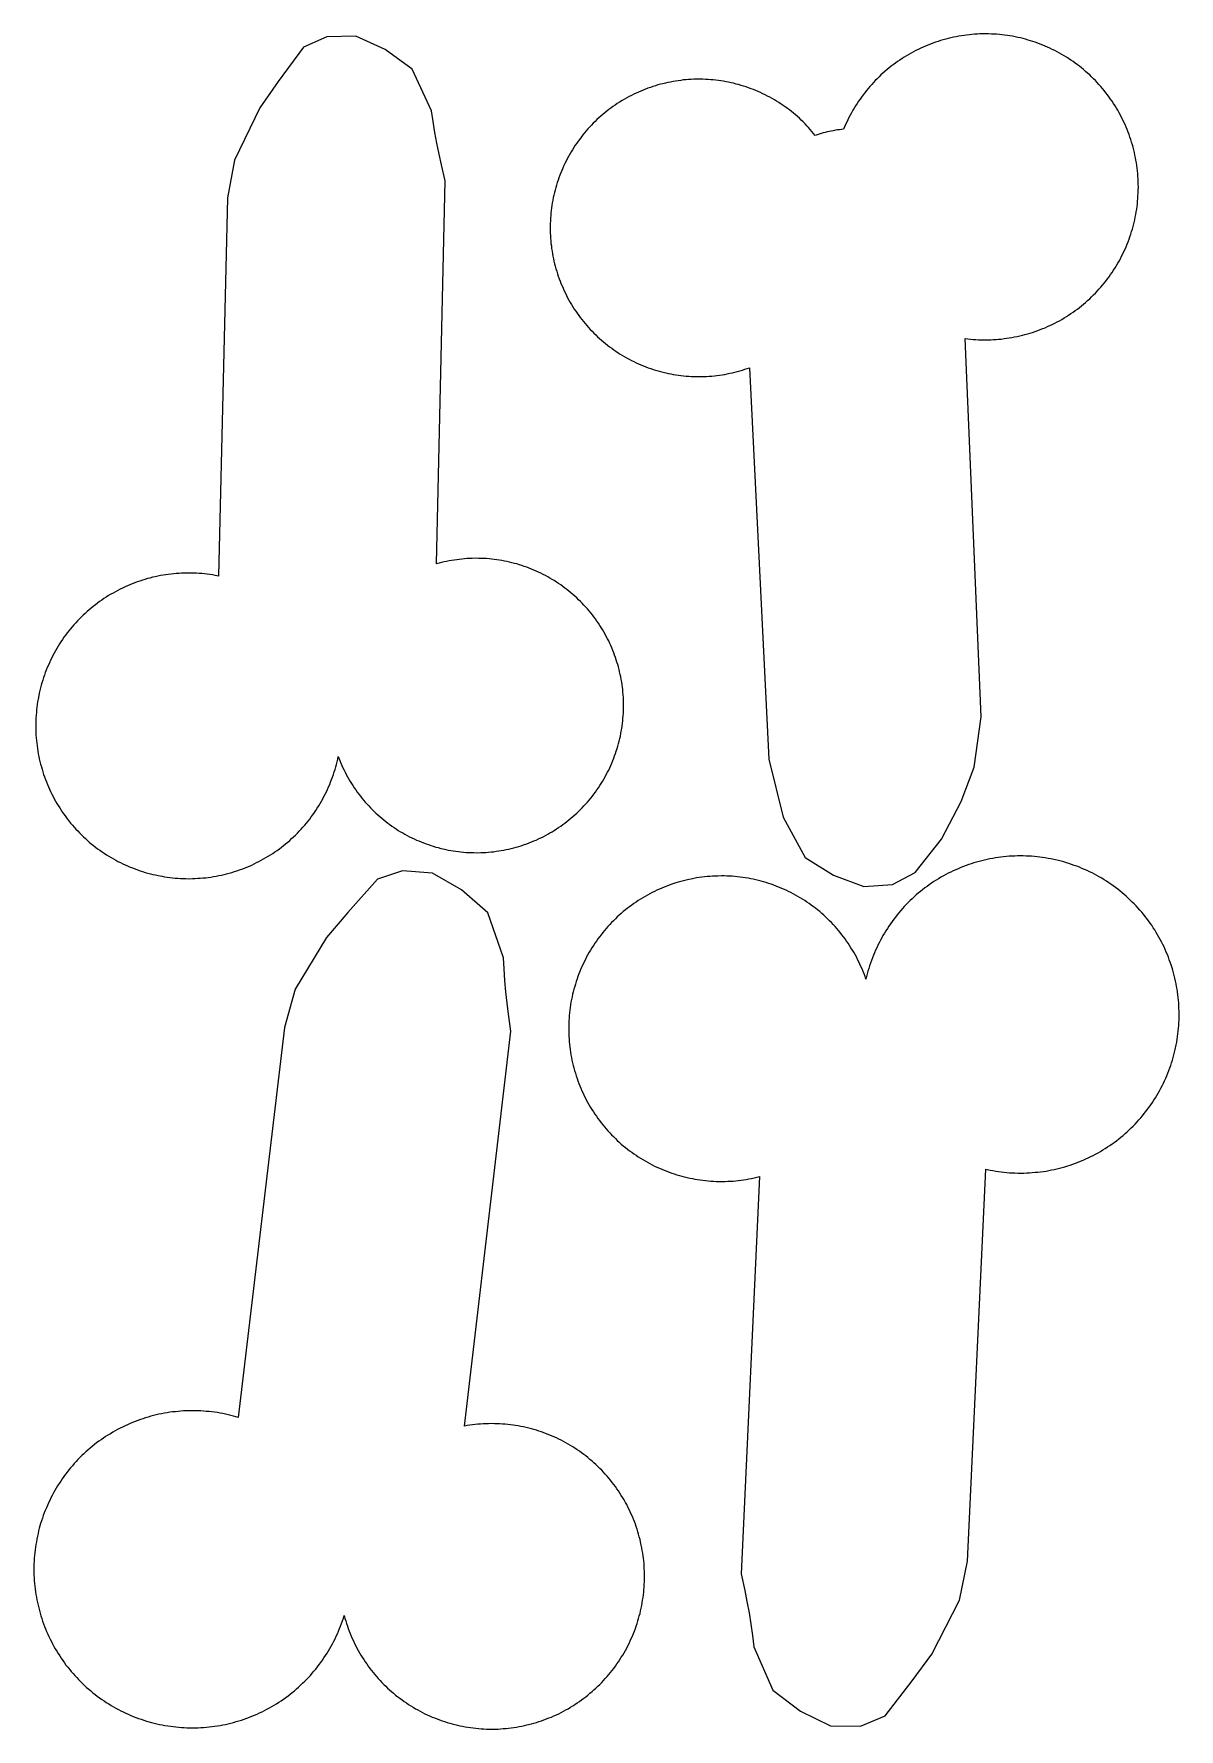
# Model space of a CAD drawing. Extents: x -246 to 246, y -104 to 199.
# Drawn here: x 139.18 to 148.8, y 53.9 to 68.14 of the extents above; entities that cross this region are included whole.
import ezdxf

# ---------------------------------------------------------------- set-up
doc = ezdxf.new("R2010")
doc.units = 0
doc.layers.add('Add_Red', color=1, linetype='Continuous')

msp = doc.modelspace()

# ---------------------------------------------------------------- linework, layer by layer
at = {"layer": 'Add_Red'}
for points in [[(140.507, 61.044), (140.529, 61.045), (140.552, 61.046), (140.574, 61.047), (140.596, 61.049), (140.619, 61.051), (140.641, 61.054), (140.663, 61.057), (140.685, 61.061), (140.707, 61.065), (140.729, 61.069), (140.751, 61.073), (140.773, 61.078), (140.795, 61.084), (140.817, 61.09), (140.838, 61.096), (140.86, 61.102), (140.881, 61.109), (140.902, 61.116), (140.923, 61.124), (140.944, 61.132), (140.965, 61.14), (140.986, 61.149), (141.006, 61.158), (141.026, 61.168), (141.047, 61.178), (141.067, 61.188), (141.086, 61.198), (141.106, 61.209), (141.125, 61.22), (141.145, 61.232), (141.164, 61.244), (141.182, 61.256), (141.201, 61.268), (141.219, 61.281), (141.238, 61.294), (141.256, 61.308), (141.273, 61.321), (141.291, 61.336), (141.308, 61.35), (141.325, 61.365), (141.341, 61.38), (141.358, 61.395), (141.374, 61.41), (141.39, 61.426), (141.405, 61.442), (141.421, 61.459), (141.436, 61.475), (141.451, 61.492), (141.465, 61.509), (141.479, 61.527), (141.493, 61.544), (141.506, 61.562), (141.52, 61.58), (141.533, 61.599), (141.545, 61.617), (141.557, 61.636), (141.569, 61.655), (141.581, 61.674), (141.592, 61.694), (141.603, 61.713), (141.613, 61.733), (141.624, 61.753), (141.634, 61.773), (141.643, 61.793), (141.652, 61.814), (141.661, 61.835), (141.669, 61.855), (141.677, 61.876), (141.685, 61.897), (141.692, 61.918), (141.699, 61.94), (141.706, 61.961), (141.712, 61.983), (141.718, 62.004), (141.724, 62.026), (141.729, 62.048), (141.733, 62.07), (141.747, 62.035), (141.755, 62.015), (141.764, 61.995), (141.773, 61.976), (141.782, 61.956), (141.791, 61.937), (141.801, 61.918), (141.812, 61.899), (141.822, 61.88), (141.833, 61.861), (141.845, 61.843), (141.856, 61.825), (141.868, 61.807), (141.88, 61.789), (141.893, 61.771), (141.906, 61.754), (141.919, 61.737), (141.932, 61.72), (141.946, 61.703), (141.96, 61.687), (141.974, 61.671), (141.989, 61.655), (142.004, 61.639), (142.019, 61.624), (142.034, 61.609), (142.05, 61.594), (142.066, 61.579), (142.082, 61.565), (142.099, 61.551), (142.115, 61.537), (142.132, 61.524), (142.149, 61.511), (142.167, 61.498), (142.184, 61.485), (142.202, 61.473), (142.22, 61.461), (142.238, 61.449), (142.257, 61.438), (142.275, 61.427), (142.294, 61.417), (142.313, 61.406), (142.332, 61.396), (142.351, 61.387), (142.371, 61.377), (142.391, 61.368), (142.41, 61.36), (142.43, 61.352), (142.45, 61.344), (142.471, 61.336), (142.491, 61.329), (142.511, 61.322), (142.532, 61.316), (142.553, 61.309), (142.574, 61.304), (142.594, 61.298), (142.615, 61.293), (142.637, 61.288), (142.658, 61.284), (142.679, 61.28), (142.7, 61.277), (142.722, 61.273), (142.743, 61.271), (142.764, 61.268), (142.786, 61.266), (142.807, 61.264), (142.829, 61.263), (142.851, 61.262), (142.872, 61.262), (142.894, 61.261), (142.931, 61.262), (142.953, 61.263), (142.974, 61.264), (142.996, 61.266), (143.017, 61.268), (143.039, 61.27), (143.06, 61.273), (143.082, 61.276), (143.103, 61.279), (143.124, 61.283), (143.145, 61.287), (143.166, 61.292), (143.187, 61.297), (143.208, 61.302), (143.229, 61.308), (143.25, 61.314), (143.271, 61.32), (143.291, 61.327), (143.317, 61.336), (143.337, 61.344), (143.357, 61.352), (143.377, 61.36), (143.397, 61.368), (143.417, 61.377), (143.436, 61.387), (143.455, 61.396), (143.474, 61.406), (143.493, 61.417), (143.512, 61.427), (143.531, 61.438), (143.549, 61.449), (143.567, 61.461), (143.585, 61.473), (143.603, 61.485), (143.621, 61.498), (143.638, 61.511), (143.655, 61.524), (143.672, 61.537), (143.689, 61.551), (143.705, 61.565), (143.721, 61.579), (143.737, 61.594), (143.753, 61.609), (143.768, 61.624), (143.784, 61.639), (143.798, 61.655), (143.813, 61.671), (143.827, 61.687), (143.841, 61.703), (143.855, 61.72), (143.869, 61.737), (143.882, 61.754), (143.895, 61.771), (143.907, 61.789), (143.919, 61.807), (143.931, 61.825), (143.943, 61.843), (143.954, 61.861), (143.965, 61.88), (143.976, 61.899), (143.986, 61.918), (143.996, 61.937), (144.006, 61.956), (144.015, 61.976), (144.024, 61.995), (144.032, 62.015), (144.041, 62.035), (144.049, 62.055), (144.056, 62.075), (144.063, 62.096), (144.07, 62.116), (144.077, 62.137), (144.083, 62.158), (144.089, 62.178), (144.094, 62.199), (144.099, 62.22), (144.104, 62.241), (144.108, 62.262), (144.112, 62.284), (144.116, 62.305), (144.119, 62.326), (144.122, 62.348), (144.124, 62.369), (144.126, 62.391), (144.128, 62.412), (144.129, 62.434), (144.13, 62.455), (144.131, 62.477), (144.131, 62.498), (144.131, 62.524), (144.13, 62.546), (144.129, 62.567), (144.127, 62.589), (144.126, 62.611), (144.124, 62.632), (144.121, 62.653), (144.118, 62.675), (144.115, 62.696), (144.111, 62.717), (144.107, 62.739), (144.103, 62.76), (144.098, 62.781), (144.093, 62.802), (144.088, 62.823), (144.082, 62.844), (144.075, 62.864), (144.063, 62.901), (144.056, 62.922), (144.049, 62.942), (144.041, 62.962), (144.032, 62.982), (144.024, 63.002), (144.015, 63.021), (144.006, 63.041), (143.996, 63.06), (143.986, 63.079), (143.976, 63.098), (143.965, 63.117), (143.954, 63.136), (143.943, 63.154), (143.931, 63.172), (143.919, 63.19), (143.907, 63.208), (143.895, 63.226), (143.882, 63.243), (143.869, 63.26), (143.855, 63.277), (143.841, 63.294), (143.827, 63.31), (143.813, 63.326), (143.798, 63.342), (143.784, 63.358), (143.768, 63.373), (143.753, 63.388), (143.737, 63.403), (143.721, 63.418), (143.705, 63.432), (143.689, 63.446), (143.672, 63.46), (143.655, 63.473), (143.638, 63.486), (143.621, 63.499), (143.603, 63.512), (143.585, 63.524), (143.567, 63.536), (143.549, 63.548), (143.531, 63.559), (143.512, 63.57), (143.493, 63.58), (143.474, 63.591), (143.455, 63.601), (143.436, 63.61), (143.417, 63.62), (143.397, 63.629), (143.377, 63.637), (143.357, 63.645), (143.337, 63.653), (143.317, 63.661), (143.296, 63.668), (143.276, 63.675), (143.255, 63.681), (143.235, 63.688), (143.214, 63.693), (143.193, 63.699), (143.172, 63.704), (143.151, 63.708), (143.13, 63.713), (143.109, 63.717), (143.087, 63.72), (143.066, 63.723), (143.044, 63.726), (143.023, 63.729), (143.002, 63.731), (142.98, 63.733), (142.958, 63.734), (142.937, 63.735), (142.915, 63.735), (142.894, 63.736), (142.858, 63.735), (142.836, 63.734), (142.815, 63.733), (142.793, 63.731), (142.772, 63.729), (142.75, 63.727), (142.729, 63.724), (142.707, 63.721), (142.686, 63.718), (142.665, 63.714), (142.644, 63.71), (142.623, 63.705), (142.602, 63.701), (142.581, 63.695), (142.56, 63.69), (142.632, 66.909), (142.6, 67.043), (142.58, 67.133), (142.562, 67.224), (142.546, 67.315), (142.531, 67.406), (142.517, 67.497), (142.355, 67.846), (142.127, 68.011), (141.881, 68.123), (141.637, 68.12), (141.442, 68.033), (141.227, 67.743), (141.073, 67.523), (140.861, 67.083), (140.803, 66.765), (140.803, 66.765), (140.803, 66.765), (140.727, 63.587), (140.698, 63.592), (140.676, 63.596), (140.654, 63.599), (140.632, 63.602), (140.609, 63.605), (140.587, 63.607), (140.565, 63.609), (140.542, 63.61), (140.52, 63.611), (140.498, 63.612), (140.475, 63.612), (140.439, 63.611), (140.417, 63.611), (140.395, 63.609), (140.372, 63.608), (140.35, 63.606), (140.328, 63.603), (140.305, 63.601), (140.283, 63.597), (140.261, 63.594), (140.239, 63.59), (140.217, 63.586), (140.195, 63.581), (140.173, 63.576), (140.151, 63.57), (140.13, 63.565), (140.108, 63.558), (140.087, 63.552), (140.066, 63.545), (140.044, 63.538), (140.023, 63.53), (140.002, 63.522), (139.982, 63.513), (139.961, 63.505), (139.941, 63.495), (139.92, 63.486), (139.9, 63.476), (139.88, 63.466), (139.86, 63.455), (139.841, 63.444), (139.821, 63.433), (139.802, 63.422), (139.783, 63.41), (139.764, 63.397), (139.746, 63.385), (139.728, 63.372), (139.709, 63.359), (139.692, 63.345), (139.674, 63.331), (139.657, 63.317), (139.639, 63.303), (139.623, 63.288), (139.606, 63.273), (139.59, 63.258), (139.573, 63.242), (139.558, 63.226), (139.542, 63.21), (139.527, 63.194), (139.512, 63.177), (139.497, 63.16), (139.483, 63.143), (139.469, 63.125), (139.455, 63.108), (139.441, 63.09), (139.428, 63.072), (139.416, 63.053), (139.403, 63.035), (139.391, 63.016), (139.379, 62.997), (139.367, 62.978), (139.356, 62.958), (139.345, 62.939), (139.335, 62.919), (139.325, 62.899), (139.315, 62.879), (139.306, 62.858), (139.297, 62.838), (139.288, 62.817), (139.279, 62.796), (139.271, 62.775), (139.264, 62.754), (139.257, 62.733), (139.25, 62.712), (139.243, 62.69), (139.237, 62.669), (139.231, 62.647), (139.226, 62.625), (139.221, 62.603), (139.216, 62.582), (139.21, 62.551), (139.207, 62.529), (139.203, 62.506), (139.2, 62.484), (139.198, 62.462), (139.196, 62.44), (139.194, 62.417), (139.193, 62.395), (139.192, 62.373), (139.191, 62.35), (139.191, 62.328), (139.191, 62.294), (139.192, 62.271), (139.193, 62.249), (139.195, 62.227), (139.197, 62.204), (139.199, 62.182), (139.202, 62.16), (139.205, 62.138), (139.209, 62.116), (139.212, 62.093), (139.217, 62.071), (139.221, 62.05), (139.226, 62.028), (139.232, 62.006), (139.238, 61.984), (139.244, 61.963), (139.25, 61.941), (139.257, 61.92), (139.265, 61.899), (139.272, 61.878), (139.28, 61.857), (139.289, 61.836), (139.297, 61.815), (139.307, 61.795), (139.316, 61.775), (139.326, 61.754), (139.336, 61.735), (139.347, 61.715), (139.357, 61.695), (139.369, 61.676), (139.38, 61.657), (139.392, 61.638), (139.404, 61.619), (139.417, 61.6), (139.43, 61.582), (139.443, 61.564), (139.456, 61.546), (139.47, 61.528), (139.484, 61.511), (139.499, 61.493), (139.513, 61.477), (139.528, 61.46), (139.544, 61.444), (139.559, 61.427), (139.575, 61.412), (139.591, 61.396), (139.608, 61.381), (139.624, 61.366), (139.641, 61.351), (139.658, 61.337), (139.676, 61.323), (139.693, 61.309), (139.711, 61.295), (139.73, 61.282), (139.748, 61.269), (139.766, 61.257), (139.785, 61.244), (139.804, 61.233), (139.824, 61.221), (139.843, 61.21), (139.863, 61.199), (139.882, 61.188), (139.902, 61.178), (139.922, 61.168), (139.943, 61.159), (139.963, 61.15), (139.984, 61.141), (140.005, 61.133), (140.026, 61.125), (140.047, 61.117), (140.068, 61.11), (140.089, 61.103), (140.111, 61.096), (140.132, 61.09), (140.154, 61.084), (140.176, 61.079), (140.197, 61.074), (140.219, 61.069), (140.252, 61.063), (140.274, 61.059), (140.296, 61.056), (140.319, 61.053), (140.341, 61.05), (140.363, 61.048), (140.386, 61.047), (140.408, 61.045), (140.43, 61.044), (140.453, 61.044), (140.475, 61.043), (140.507, 61.044)], [(146.392, 60.995), (146.581, 61.095), (146.802, 61.376), (146.969, 61.692), (147.077, 61.98), (147.136, 62.404), (147.002, 65.583), (147.025, 65.581), (147.047, 65.578), (147.069, 65.576), (147.092, 65.575), (147.114, 65.573), (147.136, 65.573), (147.171, 65.572), (147.193, 65.572), (147.216, 65.573), (147.238, 65.574), (147.261, 65.575), (147.283, 65.577), (147.305, 65.579), (147.328, 65.582), (147.35, 65.585), (147.372, 65.588), (147.394, 65.592), (147.416, 65.596), (147.438, 65.6), (147.46, 65.605), (147.482, 65.61), (147.504, 65.616), (147.525, 65.622), (147.547, 65.628), (147.568, 65.635), (147.589, 65.642), (147.611, 65.65), (147.632, 65.658), (147.653, 65.666), (147.673, 65.674), (147.694, 65.683), (147.714, 65.693), (147.734, 65.702), (147.755, 65.712), (147.774, 65.723), (147.794, 65.733), (147.814, 65.744), (147.833, 65.756), (147.852, 65.767), (147.871, 65.78), (147.89, 65.792), (147.908, 65.805), (147.927, 65.818), (147.945, 65.831), (147.962, 65.845), (147.98, 65.859), (147.997, 65.873), (148.014, 65.887), (148.031, 65.902), (148.048, 65.918), (148.064, 65.933), (148.08, 65.949), (148.096, 65.965), (148.111, 65.981), (148.126, 65.998), (148.141, 66.014), (148.156, 66.031), (148.17, 66.049), (148.184, 66.066), (148.198, 66.084), (148.211, 66.102), (148.224, 66.12), (148.237, 66.139), (148.249, 66.158), (148.261, 66.176), (148.273, 66.196), (148.284, 66.215), (148.295, 66.234), (148.306, 66.254), (148.316, 66.274), (148.326, 66.294), (148.336, 66.314), (148.345, 66.335), (148.354, 66.355), (148.363, 66.376), (148.371, 66.397), (148.379, 66.418), (148.386, 66.439), (148.394, 66.46), (148.4, 66.482), (148.407, 66.503), (148.413, 66.525), (148.418, 66.547), (148.427, 66.582), (148.431, 66.604), (148.435, 66.626), (148.439, 66.648), (148.443, 66.67), (148.446, 66.692), (148.449, 66.714), (148.451, 66.737), (148.453, 66.759), (148.454, 66.782), (148.455, 66.804), (148.456, 66.826), (148.457, 66.858), (148.456, 66.88), (148.456, 66.903), (148.455, 66.925), (148.453, 66.947), (148.452, 66.97), (148.449, 66.992), (148.447, 67.014), (148.444, 67.037), (148.441, 67.059), (148.437, 67.081), (148.433, 67.103), (148.428, 67.125), (148.424, 67.147), (148.418, 67.169), (148.413, 67.19), (148.407, 67.212), (148.4, 67.234), (148.394, 67.255), (148.386, 67.276), (148.379, 67.297), (148.371, 67.318), (148.363, 67.339), (148.354, 67.36), (148.345, 67.381), (148.336, 67.401), (148.326, 67.421), (148.316, 67.441), (148.306, 67.461), (148.295, 67.481), (148.284, 67.501), (148.273, 67.52), (148.261, 67.539), (148.249, 67.558), (148.237, 67.577), (148.224, 67.595), (148.211, 67.613), (148.198, 67.631), (148.184, 67.649), (148.17, 67.667), (148.156, 67.684), (148.141, 67.701), (148.126, 67.718), (148.111, 67.735), (148.096, 67.751), (148.08, 67.767), (148.064, 67.783), (148.048, 67.798), (148.031, 67.813), (148.014, 67.828), (147.997, 67.843), (147.98, 67.857), (147.962, 67.871), (147.945, 67.884), (147.927, 67.898), (147.908, 67.911), (147.89, 67.924), (147.871, 67.936), (147.852, 67.948), (147.833, 67.96), (147.814, 67.971), (147.794, 67.982), (147.774, 67.993), (147.755, 68.003), (147.734, 68.013), (147.714, 68.023), (147.694, 68.032), (147.673, 68.041), (147.653, 68.05), (147.632, 68.058), (147.611, 68.066), (147.589, 68.073), (147.552, 68.085), (147.531, 68.092), (147.509, 68.098), (147.488, 68.104), (147.466, 68.109), (147.444, 68.114), (147.422, 68.119), (147.4, 68.123), (147.378, 68.127), (147.356, 68.13), (147.333, 68.133), (147.311, 68.136), (147.289, 68.138), (147.266, 68.14), (147.244, 68.141), (147.222, 68.142), (147.199, 68.143), (147.171, 68.143), (147.148, 68.143), (147.126, 68.143), (147.104, 68.142), (147.081, 68.14), (147.059, 68.138), (147.037, 68.136), (147.014, 68.134), (146.992, 68.131), (146.97, 68.128), (146.948, 68.124), (146.926, 68.12), (146.904, 68.115), (146.882, 68.11), (146.86, 68.105), (146.838, 68.1), (146.817, 68.094), (146.795, 68.087), (146.774, 68.08), (146.752, 68.073), (146.731, 68.066), (146.71, 68.058), (146.689, 68.05), (146.669, 68.041), (146.648, 68.032), (146.628, 68.023), (146.607, 68.013), (146.587, 68.003), (146.567, 67.993), (146.548, 67.982), (146.528, 67.971), (146.509, 67.96), (146.49, 67.948), (146.471, 67.936), (146.452, 67.924), (146.434, 67.911), (146.415, 67.898), (146.397, 67.884), (146.379, 67.871), (146.362, 67.857), (146.345, 67.843), (146.327, 67.828), (146.311, 67.813), (146.294, 67.798), (146.278, 67.783), (146.262, 67.767), (146.246, 67.751), (146.231, 67.735), (146.216, 67.718), (146.201, 67.701), (146.186, 67.684), (146.172, 67.667), (146.158, 67.649), (146.144, 67.631), (146.131, 67.613), (146.118, 67.595), (146.105, 67.577), (146.093, 67.558), (146.081, 67.539), (146.069, 67.52), (146.058, 67.501), (146.046, 67.481), (146.036, 67.461), (146.025, 67.441), (146.015, 67.421), (146.006, 67.401), (145.996, 67.381), (145.98, 67.342), (145.963, 67.34), (145.945, 67.338), (145.928, 67.336), (145.911, 67.333), (145.893, 67.33), (145.876, 67.327), (145.859, 67.323), (145.842, 67.319), (145.825, 67.315), (145.808, 67.311), (145.791, 67.306), (145.775, 67.301), (145.742, 67.29), (145.728, 67.307), (145.714, 67.324), (145.7, 67.34), (145.686, 67.356), (145.671, 67.372), (145.656, 67.388), (145.64, 67.404), (145.624, 67.419), (145.609, 67.434), (145.592, 67.448), (145.576, 67.463), (145.559, 67.477), (145.542, 67.49), (145.525, 67.504), (145.508, 67.517), (145.49, 67.53), (145.472, 67.542), (145.454, 67.554), (145.436, 67.566), (145.417, 67.578), (145.399, 67.589), (145.38, 67.6), (145.361, 67.611), (145.341, 67.621), (145.322, 67.631), (145.302, 67.64), (145.283, 67.65), (145.263, 67.658), (145.243, 67.667), (145.222, 67.675), (145.202, 67.683), (145.182, 67.69), (145.161, 67.698), (145.14, 67.704), (145.119, 67.711), (145.098, 67.717), (145.077, 67.722), (145.056, 67.728), (145.035, 67.733), (145.014, 67.737), (144.992, 67.741), (144.971, 67.745), (144.949, 67.749), (144.928, 67.752), (144.906, 67.754), (144.884, 67.757), (144.863, 67.758), (144.841, 67.76), (144.819, 67.761), (144.797, 67.762), (144.764, 67.762), (144.742, 67.762), (144.72, 67.762), (144.698, 67.761), (144.677, 67.759), (144.655, 67.758), (144.633, 67.756), (144.612, 67.753), (144.59, 67.75), (144.568, 67.747), (144.547, 67.743), (144.525, 67.739), (144.504, 67.735), (144.483, 67.73), (144.462, 67.725), (144.44, 67.72), (144.419, 67.714), (144.398, 67.708), (144.378, 67.701), (144.357, 67.694), (144.336, 67.687), (144.316, 67.679), (144.296, 67.671), (144.276, 67.663), (144.256, 67.654), (144.236, 67.645), (144.216, 67.636), (144.197, 67.626), (144.177, 67.616), (144.158, 67.606), (144.139, 67.595), (144.12, 67.584), (144.097, 67.569), (144.078, 67.558), (144.06, 67.545), (144.042, 67.533), (144.025, 67.52), (144.007, 67.507), (143.99, 67.494), (143.973, 67.48), (143.956, 67.466), (143.94, 67.452), (143.923, 67.437), (143.907, 67.423), (143.892, 67.408), (143.876, 67.392), (143.861, 67.377), (143.846, 67.361), (143.831, 67.345), (143.817, 67.328), (143.803, 67.311), (143.789, 67.295), (143.776, 67.277), (143.762, 67.26), (143.749, 67.243), (143.737, 67.225), (143.725, 67.207), (143.713, 67.188), (143.701, 67.17), (143.69, 67.151), (143.679, 67.132), (143.668, 67.113), (143.658, 67.094), (143.648, 67.075), (143.638, 67.055), (143.629, 67.036), (143.62, 67.016), (143.611, 66.996), (143.603, 66.975), (143.595, 66.955), (143.588, 66.935), (143.58, 66.914), (143.574, 66.893), (143.567, 66.873), (143.561, 66.852), (143.555, 66.831), (143.55, 66.809), (143.545, 66.788), (143.54, 66.767), (143.536, 66.745), (143.532, 66.724), (143.529, 66.702), (143.526, 66.681), (143.523, 66.659), (143.521, 66.638), (143.519, 66.616), (143.517, 66.594), (143.516, 66.572), (143.515, 66.551), (143.514, 66.513), (143.514, 66.491), (143.515, 66.469), (143.516, 66.448), (143.517, 66.426), (143.519, 66.404), (143.521, 66.382), (143.524, 66.361), (143.526, 66.339), (143.53, 66.317), (143.533, 66.296), (143.537, 66.275), (143.542, 66.253), (143.546, 66.232), (143.551, 66.211), (143.557, 66.19), (143.563, 66.169), (143.569, 66.148), (143.575, 66.127), (143.582, 66.106), (143.59, 66.086), (143.597, 66.065), (143.605, 66.045), (143.614, 66.025), (143.622, 66.005), (143.631, 65.985), (143.642, 65.964), (143.651, 65.944), (143.661, 65.925), (143.672, 65.906), (143.683, 65.887), (143.694, 65.868), (143.705, 65.849), (143.717, 65.831), (143.729, 65.813), (143.741, 65.795), (143.754, 65.777), (143.767, 65.76), (143.78, 65.742), (143.794, 65.725), (143.808, 65.708), (143.822, 65.692), (143.836, 65.676), (143.851, 65.659), (143.866, 65.644), (143.882, 65.628), (143.897, 65.613), (143.913, 65.598), (143.929, 65.583), (143.945, 65.569), (143.962, 65.555), (143.979, 65.541), (143.996, 65.527), (144.013, 65.514), (144.031, 65.501), (144.049, 65.488), (144.067, 65.476), (144.085, 65.464), (144.103, 65.452), (144.122, 65.441), (144.141, 65.43), (144.16, 65.419), (144.179, 65.409), (144.198, 65.399), (144.218, 65.389), (144.237, 65.38), (144.257, 65.371), (144.277, 65.362), (144.297, 65.354), (144.318, 65.346), (144.338, 65.338), (144.359, 65.331), (144.379, 65.324), (144.4, 65.318), (144.421, 65.311), (144.442, 65.306), (144.463, 65.3), (144.485, 65.295), (144.506, 65.29), (144.527, 65.286), (144.549, 65.282), (144.57, 65.279), (144.592, 65.275), (144.613, 65.273), (144.635, 65.27), (144.657, 65.268), (144.678, 65.266), (144.7, 65.265), (144.722, 65.264), (144.764, 65.263), (144.786, 65.264), (144.807, 65.264), (144.829, 65.265), (144.851, 65.267), (144.873, 65.268), (144.894, 65.27), (144.916, 65.273), (144.938, 65.276), (144.959, 65.279), (144.981, 65.282), (145.002, 65.286), (145.024, 65.291), (145.045, 65.295), (145.066, 65.301), (145.087, 65.306), (145.108, 65.312), (145.129, 65.318), (145.15, 65.325), (145.189, 65.338), (145.189, 65.338), (145.352, 62.048), (145.472, 61.56), (145.657, 61.221), (145.896, 61.072), (146.149, 60.976), (146.392, 60.995)], [(146.328, 54.006), (146.557, 54.302), (146.722, 54.526), (146.953, 54.978), (147.021, 55.306), (147.175, 58.601), (147.212, 58.594), (147.235, 58.589), (147.258, 58.585), (147.281, 58.582), (147.304, 58.579), (147.327, 58.576), (147.351, 58.574), (147.374, 58.572), (147.397, 58.571), (147.42, 58.57), (147.443, 58.569), (147.467, 58.569), (147.496, 58.569), (147.52, 58.57), (147.543, 58.571), (147.566, 58.573), (147.589, 58.575), (147.612, 58.577), (147.636, 58.58), (147.659, 58.583), (147.682, 58.586), (147.705, 58.59), (147.727, 58.595), (147.75, 58.6), (147.773, 58.605), (147.795, 58.61), (147.818, 58.616), (147.84, 58.622), (147.863, 58.629), (147.885, 58.636), (147.907, 58.644), (147.929, 58.652), (147.95, 58.66), (147.972, 58.669), (147.993, 58.678), (148.015, 58.687), (148.036, 58.697), (148.057, 58.707), (148.078, 58.717), (148.098, 58.728), (148.118, 58.739), (148.139, 58.751), (148.159, 58.763), (148.178, 58.775), (148.198, 58.788), (148.217, 58.801), (148.236, 58.814), (148.255, 58.827), (148.274, 58.841), (148.292, 58.856), (148.31, 58.87), (148.328, 58.885), (148.346, 58.9), (148.363, 58.916), (148.38, 58.931), (148.397, 58.948), (148.414, 58.964), (148.43, 58.981), (148.446, 58.998), (148.461, 59.015), (148.477, 59.032), (148.492, 59.05), (148.506, 59.068), (148.521, 59.086), (148.535, 59.105), (148.549, 59.124), (148.562, 59.143), (148.575, 59.162), (148.588, 59.181), (148.6, 59.201), (148.612, 59.221), (148.624, 59.241), (148.635, 59.261), (148.646, 59.282), (148.657, 59.302), (148.667, 59.323), (148.677, 59.344), (148.687, 59.366), (148.696, 59.387), (148.705, 59.408), (148.713, 59.43), (148.721, 59.452), (148.729, 59.474), (148.736, 59.496), (148.743, 59.518), (148.75, 59.541), (148.756, 59.563), (148.761, 59.586), (148.767, 59.608), (148.775, 59.647), (148.779, 59.67), (148.783, 59.693), (148.786, 59.716), (148.789, 59.739), (148.792, 59.762), (148.794, 59.786), (148.796, 59.809), (148.798, 59.832), (148.799, 59.855), (148.799, 59.878), (148.799, 59.902), (148.799, 59.929), (148.798, 59.953), (148.797, 59.976), (148.796, 59.999), (148.794, 60.022), (148.792, 60.045), (148.789, 60.068), (148.786, 60.091), (148.782, 60.114), (148.778, 60.137), (148.774, 60.16), (148.769, 60.183), (148.764, 60.206), (148.759, 60.228), (148.753, 60.251), (148.747, 60.273), (148.74, 60.295), (148.733, 60.318), (148.725, 60.34), (148.717, 60.362), (148.709, 60.383), (148.701, 60.405), (148.692, 60.426), (148.682, 60.448), (148.673, 60.469), (148.663, 60.49), (148.652, 60.511), (148.641, 60.531), (148.63, 60.552), (148.619, 60.572), (148.607, 60.592), (148.595, 60.612), (148.582, 60.631), (148.569, 60.651), (148.556, 60.67), (148.542, 60.689), (148.528, 60.707), (148.514, 60.726), (148.5, 60.744), (148.485, 60.762), (148.47, 60.779), (148.454, 60.797), (148.438, 60.814), (148.422, 60.831), (148.406, 60.847), (148.389, 60.863), (148.372, 60.879), (148.355, 60.895), (148.338, 60.91), (148.32, 60.925), (148.302, 60.94), (148.284, 60.954), (148.265, 60.969), (148.246, 60.982), (148.227, 60.996), (148.208, 61.009), (148.189, 61.022), (148.169, 61.034), (148.149, 61.046), (148.129, 61.058), (148.109, 61.069), (148.088, 61.08), (148.068, 61.091), (148.047, 61.101), (148.026, 61.111), (148.005, 61.121), (147.983, 61.13), (147.962, 61.139), (147.94, 61.147), (147.918, 61.155), (147.896, 61.163), (147.874, 61.17), (147.852, 61.177), (147.83, 61.184), (147.807, 61.19), (147.785, 61.196), (147.762, 61.201), (147.721, 61.21), (147.698, 61.214), (147.675, 61.218), (147.652, 61.221), (147.629, 61.224), (147.606, 61.227), (147.583, 61.229), (147.56, 61.231), (147.536, 61.232), (147.513, 61.233), (147.49, 61.234), (147.467, 61.234), (147.441, 61.234), (147.418, 61.233), (147.395, 61.232), (147.371, 61.231), (147.348, 61.229), (147.325, 61.227), (147.302, 61.224), (147.279, 61.221), (147.256, 61.218), (147.233, 61.214), (147.21, 61.209), (147.187, 61.205), (147.165, 61.2), (147.142, 61.194), (147.12, 61.188), (147.097, 61.182), (147.075, 61.175), (147.053, 61.168), (147.031, 61.161), (147.009, 61.153), (146.987, 61.145), (146.965, 61.136), (146.944, 61.127), (146.923, 61.118), (146.901, 61.108), (146.88, 61.098), (146.86, 61.088), (146.839, 61.077), (146.819, 61.066), (146.798, 61.055), (146.778, 61.043), (146.759, 61.031), (146.739, 61.018), (146.72, 61.005), (146.7, 60.992), (146.682, 60.978), (146.663, 60.965), (146.644, 60.95), (146.626, 60.936), (146.608, 60.921), (146.591, 60.906), (146.573, 60.89), (146.556, 60.875), (146.539, 60.859), (146.523, 60.842), (146.506, 60.826), (146.49, 60.809), (146.475, 60.792), (146.459, 60.774), (146.444, 60.756), (146.43, 60.738), (146.415, 60.72), (146.401, 60.702), (146.387, 60.683), (146.374, 60.664), (146.361, 60.645), (146.348, 60.625), (146.335, 60.606), (146.323, 60.586), (146.311, 60.566), (146.3, 60.546), (146.289, 60.525), (146.278, 60.505), (146.268, 60.484), (146.258, 60.463), (146.248, 60.442), (146.239, 60.42), (146.23, 60.399), (146.222, 60.377), (146.214, 60.355), (146.206, 60.333), (146.199, 60.311), (146.192, 60.289), (146.185, 60.267), (146.179, 60.244), (146.173, 60.222), (146.168, 60.199), (146.16, 60.221), (146.152, 60.242), (146.144, 60.263), (146.135, 60.284), (146.126, 60.304), (146.117, 60.325), (146.107, 60.345), (146.097, 60.365), (146.087, 60.385), (146.076, 60.405), (146.065, 60.424), (146.054, 60.443), (146.042, 60.462), (146.03, 60.481), (146.018, 60.5), (146.005, 60.518), (145.992, 60.537), (145.979, 60.555), (145.965, 60.572), (145.951, 60.59), (145.937, 60.607), (145.922, 60.624), (145.908, 60.641), (145.892, 60.658), (145.877, 60.674), (145.861, 60.69), (145.845, 60.706), (145.829, 60.721), (145.813, 60.736), (145.796, 60.751), (145.779, 60.766), (145.761, 60.78), (145.744, 60.794), (145.726, 60.807), (145.708, 60.821), (145.69, 60.834), (145.671, 60.846), (145.653, 60.859), (145.634, 60.871), (145.615, 60.882), (145.595, 60.894), (145.576, 60.905), (145.556, 60.916), (145.536, 60.926), (145.516, 60.936), (145.496, 60.946), (145.476, 60.955), (145.455, 60.964), (145.434, 60.972), (145.414, 60.981), (145.393, 60.988), (145.372, 60.996), (145.35, 61.003), (145.329, 61.01), (145.307, 61.016), (145.286, 61.022), (145.264, 61.028), (145.242, 61.033), (145.221, 61.038), (145.199, 61.042), (145.177, 61.046), (145.154, 61.05), (145.132, 61.053), (145.11, 61.056), (145.088, 61.059), (145.065, 61.061), (145.043, 61.063), (145.021, 61.064), (144.998, 61.065), (144.976, 61.066), (144.954, 61.066), (144.922, 61.065), (144.899, 61.065), (144.877, 61.064), (144.855, 61.062), (144.832, 61.06), (144.81, 61.058), (144.788, 61.055), (144.766, 61.052), (144.744, 61.049), (144.722, 61.045), (144.7, 61.04), (144.678, 61.036), (144.656, 61.031), (144.634, 61.025), (144.612, 61.02), (144.591, 61.014), (144.569, 61.007), (144.536, 60.996), (144.515, 60.988), (144.494, 60.981), (144.473, 60.972), (144.452, 60.964), (144.432, 60.955), (144.411, 60.946), (144.391, 60.936), (144.371, 60.926), (144.351, 60.916), (144.331, 60.905), (144.312, 60.894), (144.292, 60.882), (144.273, 60.871), (144.254, 60.859), (144.236, 60.846), (144.217, 60.834), (144.199, 60.821), (144.181, 60.807), (144.163, 60.794), (144.146, 60.78), (144.128, 60.766), (144.111, 60.751), (144.095, 60.736), (144.078, 60.721), (144.062, 60.706), (144.046, 60.69), (144.03, 60.674), (144.015, 60.658), (144, 60.641), (143.985, 60.624), (143.97, 60.607), (143.956, 60.59), (143.942, 60.572), (143.928, 60.555), (143.915, 60.537), (143.902, 60.518), (143.889, 60.5), (143.877, 60.481), (143.865, 60.462), (143.853, 60.443), (143.842, 60.424), (143.831, 60.405), (143.82, 60.385), (143.81, 60.365), (143.8, 60.345), (143.79, 60.325), (143.781, 60.304), (143.772, 60.284), (143.763, 60.263), (143.755, 60.242), (143.747, 60.221), (143.74, 60.2), (143.733, 60.179), (143.726, 60.157), (143.72, 60.136), (143.714, 60.114), (143.708, 60.093), (143.703, 60.071), (143.698, 60.049), (143.694, 60.027), (143.689, 60.005), (143.686, 59.983), (143.682, 59.961), (143.68, 59.939), (143.677, 59.916), (143.675, 59.894), (143.673, 59.872), (143.672, 59.849), (143.671, 59.827), (143.67, 59.805), (143.67, 59.782), (143.671, 59.74), (143.672, 59.718), (143.673, 59.695), (143.675, 59.673), (143.677, 59.651), (143.679, 59.628), (143.682, 59.606), (143.685, 59.584), (143.689, 59.562), (143.693, 59.54), (143.697, 59.518), (143.702, 59.496), (143.707, 59.474), (143.713, 59.453), (143.719, 59.431), (143.726, 59.407), (143.733, 59.386), (143.74, 59.364), (143.747, 59.343), (143.755, 59.322), (143.763, 59.301), (143.772, 59.281), (143.781, 59.26), (143.79, 59.24), (143.8, 59.219), (143.81, 59.199), (143.82, 59.18), (143.831, 59.16), (143.842, 59.14), (143.853, 59.121), (143.865, 59.102), (143.877, 59.083), (143.889, 59.064), (143.902, 59.046), (143.915, 59.028), (143.928, 59.01), (143.942, 58.992), (143.956, 58.974), (143.97, 58.957), (143.985, 58.94), (144, 58.923), (144.015, 58.907), (144.03, 58.891), (144.046, 58.875), (144.062, 58.859), (144.078, 58.843), (144.095, 58.828), (144.111, 58.813), (144.128, 58.799), (144.146, 58.785), (144.163, 58.771), (144.181, 58.757), (144.199, 58.744), (144.217, 58.731), (144.236, 58.718), (144.254, 58.706), (144.273, 58.694), (144.292, 58.682), (144.312, 58.671), (144.331, 58.659), (144.351, 58.649), (144.371, 58.638), (144.391, 58.628), (144.411, 58.619), (144.432, 58.61), (144.452, 58.601), (144.473, 58.592), (144.494, 58.584), (144.515, 58.576), (144.536, 58.568), (144.557, 58.561), (144.578, 58.555), (144.6, 58.548), (144.621, 58.542), (144.643, 58.537), (144.665, 58.531), (144.687, 58.527), (144.709, 58.522), (144.731, 58.518), (144.753, 58.514), (144.775, 58.511), (144.797, 58.508), (144.819, 58.506), (144.842, 58.503), (144.864, 58.502), (144.886, 58.5), (144.909, 58.499), (144.931, 58.499), (144.954, 58.499), (144.984, 58.499), (145.006, 58.5), (145.028, 58.501), (145.051, 58.502), (145.073, 58.504), (145.095, 58.506), (145.118, 58.509), (145.14, 58.512), (145.162, 58.516), (145.184, 58.519), (145.206, 58.524), (145.228, 58.528), (145.25, 58.533), (145.272, 58.539), (145.119, 55.201), (145.15, 55.061), (145.168, 54.967), (145.185, 54.872), (145.2, 54.778), (145.213, 54.683), (145.225, 54.588), (145.384, 54.222), (145.617, 54.045), (145.87, 53.923), (146.123, 53.92), (146.328, 54.006)], [(143.053, 53.896), (143.076, 53.896), (143.098, 53.898), (143.12, 53.899), (143.143, 53.901), (143.165, 53.903), (143.187, 53.906), (143.21, 53.909), (143.232, 53.912), (143.254, 53.916), (143.276, 53.92), (143.298, 53.925), (143.319, 53.93), (143.356, 53.939), (143.377, 53.945), (143.399, 53.951), (143.42, 53.958), (143.441, 53.965), (143.462, 53.973), (143.483, 53.981), (143.504, 53.989), (143.525, 53.997), (143.545, 54.006), (143.566, 54.016), (143.586, 54.025), (143.606, 54.035), (143.626, 54.046), (143.646, 54.056), (143.665, 54.067), (143.684, 54.079), (143.704, 54.09), (143.722, 54.102), (143.741, 54.115), (143.76, 54.127), (143.778, 54.14), (143.796, 54.154), (143.814, 54.167), (143.831, 54.181), (143.848, 54.196), (143.866, 54.21), (143.882, 54.225), (143.899, 54.24), (143.915, 54.256), (143.931, 54.271), (143.947, 54.287), (143.962, 54.304), (143.977, 54.32), (143.992, 54.337), (144.007, 54.354), (144.021, 54.371), (144.035, 54.389), (144.049, 54.406), (144.062, 54.424), (144.075, 54.443), (144.088, 54.461), (144.1, 54.48), (144.112, 54.499), (144.124, 54.518), (144.135, 54.537), (144.146, 54.557), (144.157, 54.576), (144.167, 54.596), (144.177, 54.616), (144.187, 54.636), (144.196, 54.657), (144.205, 54.677), (144.214, 54.698), (144.222, 54.719), (144.23, 54.74), (144.237, 54.761), (144.244, 54.782), (144.251, 54.804), (144.257, 54.825), (144.263, 54.847), (144.269, 54.868), (144.274, 54.89), (144.279, 54.912), (144.283, 54.934), (144.288, 54.956), (144.291, 54.978), (144.295, 55), (144.297, 55.023), (144.3, 55.045), (144.302, 55.067), (144.304, 55.089), (144.305, 55.112), (144.306, 55.134), (144.307, 55.157), (144.307, 55.179), (144.306, 55.219), (144.305, 55.242), (144.304, 55.264), (144.303, 55.286), (144.3, 55.309), (144.298, 55.331), (144.295, 55.353), (144.292, 55.375), (144.288, 55.397), (144.284, 55.42), (144.28, 55.441), (144.274, 55.468), (144.269, 55.49), (144.263, 55.511), (144.257, 55.533), (144.251, 55.554), (144.244, 55.576), (144.237, 55.597), (144.23, 55.618), (144.222, 55.639), (144.214, 55.66), (144.205, 55.681), (144.196, 55.701), (144.187, 55.721), (144.177, 55.742), (144.167, 55.762), (144.157, 55.782), (144.146, 55.801), (144.135, 55.821), (144.124, 55.84), (144.112, 55.859), (144.1, 55.878), (144.088, 55.897), (144.075, 55.915), (144.062, 55.933), (144.049, 55.951), (144.035, 55.969), (144.021, 55.987), (144.007, 56.004), (143.992, 56.021), (143.977, 56.038), (143.962, 56.054), (143.947, 56.071), (143.931, 56.087), (143.915, 56.102), (143.899, 56.118), (143.882, 56.133), (143.866, 56.148), (143.848, 56.162), (143.831, 56.177), (143.814, 56.191), (143.796, 56.204), (143.778, 56.217), (143.76, 56.23), (143.741, 56.243), (143.722, 56.256), (143.704, 56.268), (143.684, 56.279), (143.665, 56.291), (143.646, 56.302), (143.626, 56.312), (143.606, 56.323), (143.586, 56.333), (143.566, 56.342), (143.545, 56.352), (143.525, 56.361), (143.504, 56.369), (143.483, 56.377), (143.462, 56.385), (143.441, 56.393), (143.42, 56.4), (143.399, 56.407), (143.377, 56.413), (143.356, 56.419), (143.334, 56.424), (143.312, 56.43), (143.29, 56.435), (143.268, 56.439), (143.246, 56.443), (143.224, 56.447), (143.202, 56.45), (143.18, 56.453), (143.158, 56.456), (143.135, 56.458), (143.113, 56.459), (143.091, 56.461), (143.068, 56.462), (143.046, 56.462), (143.023, 56.463), (142.995, 56.462), (142.973, 56.462), (142.95, 56.461), (142.928, 56.459), (142.906, 56.457), (142.883, 56.455), (142.861, 56.452), (142.839, 56.449), (142.817, 56.446), (142.795, 56.442), (143.184, 59.761), (143.163, 59.903), (143.152, 59.998), (143.142, 60.093), (143.134, 60.188), (143.127, 60.284), (143.122, 60.379), (142.989, 60.756), (142.769, 60.949), (142.526, 61.089), (142.274, 61.109), (142.064, 61.038), (141.814, 60.76), (141.633, 60.548), (141.371, 60.114), (141.28, 59.791), (140.891, 56.515), (140.853, 56.526), (140.831, 56.532), (140.808, 56.537), (140.785, 56.542), (140.762, 56.547), (140.74, 56.551), (140.717, 56.555), (140.694, 56.558), (140.671, 56.561), (140.647, 56.564), (140.624, 56.566), (140.601, 56.568), (140.578, 56.569), (140.555, 56.57), (140.531, 56.571), (140.508, 56.571), (140.48, 56.571), (140.457, 56.57), (140.434, 56.569), (140.41, 56.568), (140.387, 56.566), (140.364, 56.563), (140.341, 56.561), (140.318, 56.558), (140.295, 56.554), (140.272, 56.55), (140.249, 56.546), (140.226, 56.541), (140.204, 56.536), (140.181, 56.53), (140.159, 56.525), (140.136, 56.518), (140.114, 56.512), (140.092, 56.504), (140.07, 56.497), (140.048, 56.489), (140.026, 56.481), (140.005, 56.472), (139.983, 56.463), (139.962, 56.454), (139.941, 56.444), (139.92, 56.434), (139.899, 56.424), (139.878, 56.413), (139.858, 56.402), (139.838, 56.39), (139.818, 56.378), (139.798, 56.366), (139.778, 56.354), (139.759, 56.341), (139.74, 56.327), (139.721, 56.314), (139.702, 56.3), (139.684, 56.286), (139.666, 56.271), (139.648, 56.256), (139.63, 56.241), (139.613, 56.226), (139.596, 56.21), (139.579, 56.194), (139.562, 56.178), (139.546, 56.161), (139.53, 56.144), (139.515, 56.127), (139.499, 56.109), (139.484, 56.092), (139.469, 56.074), (139.455, 56.055), (139.441, 56.037), (139.427, 56.018), (139.414, 55.999), (139.401, 55.98), (139.388, 55.96), (139.375, 55.941), (139.363, 55.921), (139.352, 55.901), (139.34, 55.88), (139.329, 55.86), (139.319, 55.839), (139.308, 55.818), (139.298, 55.797), (139.289, 55.776), (139.28, 55.755), (139.271, 55.733), (139.262, 55.712), (139.254, 55.69), (139.247, 55.668), (139.239, 55.646), (139.232, 55.624), (139.221, 55.583), (139.215, 55.561), (139.21, 55.538), (139.205, 55.516), (139.2, 55.493), (139.196, 55.47), (139.192, 55.447), (139.188, 55.424), (139.185, 55.401), (139.183, 55.378), (139.181, 55.355), (139.179, 55.331), (139.177, 55.308), (139.176, 55.285), (139.176, 55.262), (139.175, 55.239), (139.176, 55.213), (139.176, 55.189), (139.177, 55.166), (139.179, 55.143), (139.181, 55.12), (139.183, 55.097), (139.186, 55.074), (139.189, 55.05), (139.192, 55.027), (139.196, 55.005), (139.2, 54.982), (139.205, 54.959), (139.21, 54.936), (139.216, 54.914), (139.222, 54.891), (139.228, 54.869), (139.234, 54.846), (139.241, 54.824), (139.249, 54.802), (139.257, 54.78), (139.265, 54.759), (139.273, 54.737), (139.282, 54.715), (139.292, 54.694), (139.301, 54.673), (139.311, 54.652), (139.322, 54.631), (139.333, 54.611), (139.344, 54.59), (139.355, 54.57), (139.367, 54.55), (139.379, 54.53), (139.392, 54.511), (139.405, 54.491), (139.418, 54.472), (139.432, 54.453), (139.445, 54.434), (139.46, 54.416), (139.474, 54.398), (139.489, 54.38), (139.504, 54.362), (139.52, 54.345), (139.535, 54.328), (139.551, 54.311), (139.568, 54.294), (139.584, 54.278), (139.601, 54.262), (139.618, 54.246), (139.636, 54.231), (139.654, 54.216), (139.671, 54.201), (139.69, 54.187), (139.708, 54.173), (139.727, 54.159), (139.746, 54.145), (139.765, 54.132), (139.784, 54.119), (139.804, 54.107), (139.824, 54.095), (139.844, 54.083), (139.864, 54.072), (139.885, 54.061), (139.905, 54.05), (139.926, 54.04), (139.947, 54.03), (139.968, 54.02), (139.99, 54.011), (140.011, 54.002), (140.033, 53.993), (140.055, 53.985), (140.077, 53.978), (140.099, 53.97), (140.121, 53.963), (140.163, 53.951), (140.186, 53.945), (140.208, 53.94), (140.231, 53.935), (140.254, 53.93), (140.277, 53.926), (140.3, 53.922), (140.323, 53.919), (140.346, 53.916), (140.369, 53.913), (140.392, 53.911), (140.415, 53.909), (140.438, 53.908), (140.462, 53.907), (140.485, 53.906), (140.508, 53.906), (140.532, 53.906), (140.555, 53.907), (140.578, 53.908), (140.602, 53.909), (140.625, 53.911), (140.648, 53.913), (140.671, 53.916), (140.694, 53.919), (140.717, 53.922), (140.74, 53.926), (140.763, 53.93), (140.786, 53.935), (140.808, 53.94), (140.831, 53.946), (140.854, 53.951), (140.876, 53.958), (140.898, 53.964), (140.92, 53.971), (140.942, 53.979), (140.964, 53.986), (140.986, 53.995), (141.008, 54.003), (141.029, 54.012), (141.051, 54.021), (141.072, 54.031), (141.093, 54.041), (141.114, 54.051), (141.134, 54.062), (141.155, 54.073), (141.175, 54.085), (141.195, 54.097), (141.215, 54.109), (141.234, 54.121), (141.254, 54.134), (141.273, 54.147), (141.292, 54.161), (141.311, 54.175), (141.329, 54.189), (141.347, 54.203), (141.365, 54.218), (141.383, 54.233), (141.4, 54.249), (141.417, 54.264), (141.434, 54.28), (141.451, 54.297), (141.467, 54.313), (141.483, 54.33), (141.499, 54.347), (141.514, 54.365), (141.529, 54.382), (141.544, 54.4), (141.559, 54.418), (141.573, 54.437), (141.587, 54.456), (141.6, 54.475), (141.613, 54.494), (141.626, 54.513), (141.639, 54.533), (141.651, 54.553), (141.662, 54.573), (141.674, 54.593), (141.685, 54.613), (141.696, 54.634), (141.706, 54.655), (141.716, 54.676), (141.726, 54.697), (141.735, 54.718), (141.744, 54.74), (141.752, 54.761), (141.761, 54.783), (141.768, 54.805), (141.776, 54.827), (141.783, 54.849), (141.789, 54.825), (141.796, 54.804), (141.802, 54.782), (141.81, 54.761), (141.817, 54.74), (141.825, 54.719), (141.833, 54.698), (141.842, 54.677), (141.851, 54.657), (141.86, 54.636), (141.87, 54.616), (141.88, 54.596), (141.89, 54.576), (141.901, 54.557), (141.912, 54.537), (141.923, 54.518), (141.935, 54.499), (141.947, 54.48), (141.959, 54.461), (141.972, 54.443), (141.985, 54.424), (141.998, 54.406), (142.012, 54.389), (142.026, 54.371), (142.04, 54.354), (142.055, 54.337), (142.069, 54.32), (142.085, 54.304), (142.1, 54.287), (142.116, 54.271), (142.132, 54.256), (142.148, 54.24), (142.164, 54.225), (142.181, 54.21), (142.198, 54.196), (142.215, 54.181), (142.233, 54.167), (142.251, 54.154), (142.269, 54.14), (142.287, 54.127), (142.306, 54.115), (142.324, 54.102), (142.343, 54.09), (142.362, 54.079), (142.382, 54.067), (142.401, 54.056), (142.421, 54.046), (142.441, 54.035), (142.461, 54.025), (142.481, 54.016), (142.501, 54.006), (142.522, 53.997), (142.542, 53.989), (142.563, 53.981), (142.584, 53.973), (142.605, 53.965), (142.627, 53.958), (142.648, 53.951), (142.67, 53.945), (142.691, 53.939), (142.713, 53.933), (142.735, 53.928), (142.756, 53.923), (142.778, 53.919), (142.8, 53.915), (142.823, 53.911), (142.845, 53.908), (142.867, 53.905), (142.889, 53.902), (142.911, 53.9), (142.934, 53.898), (142.956, 53.897), (142.979, 53.896), (143.001, 53.896), (143.023, 53.895), (143.053, 53.896)]]:
    msp.add_lwpolyline(points, dxfattribs=at)

doc.saveas('drawing.dxf')
